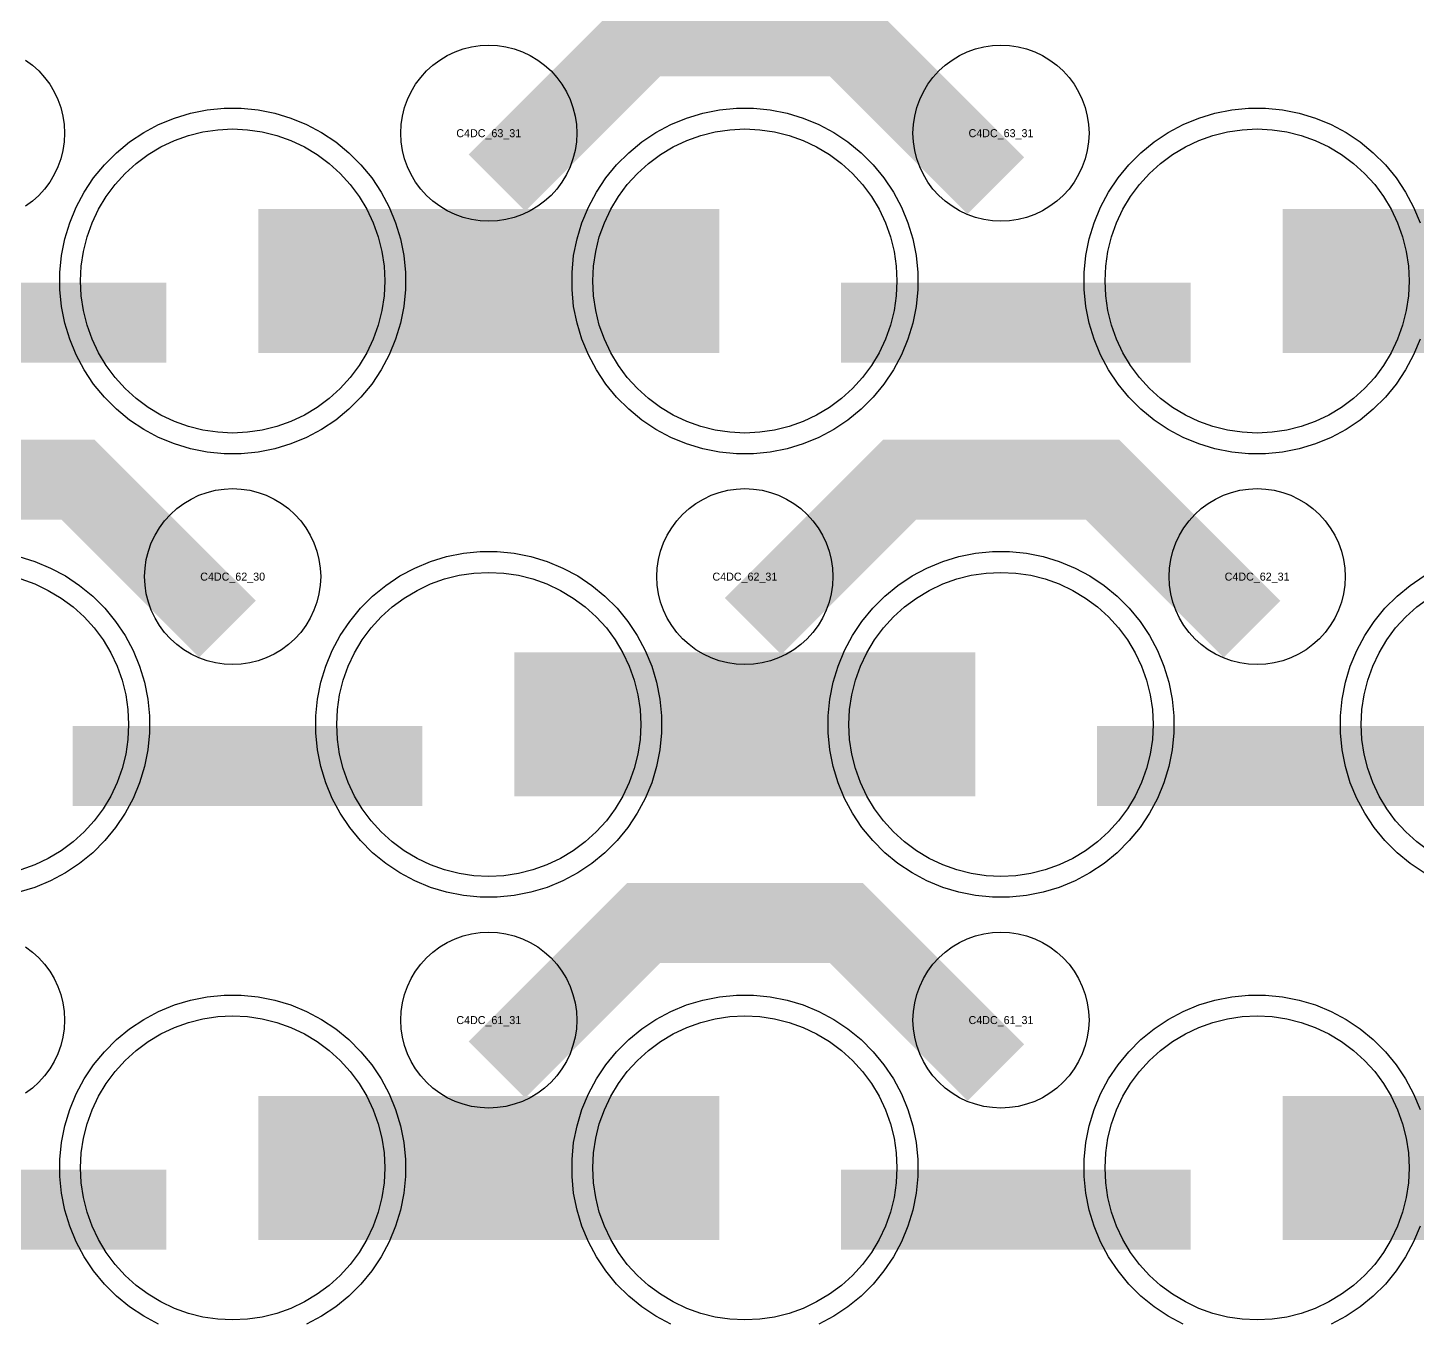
# Model space of a CAD drawing. Extents: x -11880 to 11880, y -14992 to 14992.
# Drawn here: x -2224 to -1790, y -6435.7 to -6030.9 of the extents above; entities that cross this region are included whole.
import ezdxf
from ezdxf.enums import TextEntityAlignment as Align

# ---------------------------------------------------------------- set-up
doc = ezdxf.new("R2010")
doc.units = 0
doc.header["$MEASUREMENT"] = 0
for name, color, linetype in [('GDS_775_DT_237', 138, 'CONTINUOUS'), ('RDL1_FS', 34, 'CONTINUOUS'), ('RDL_BS', 160, 'CONTINUOUS')]:
    doc.layers.add(name, color=color, linetype=linetype)

msp = doc.modelspace()

# ---------------------------------------------------------------- linework, layer by layer
at = {"layer": 'RDL1_FS', "color": 240, "true_color": 0xed1f24}
for points in [[(-2160, -6157.539), (-2164.657, -6157.31), (-2169.268, -6156.626), (-2173.791, -6155.494), (-2178.181, -6153.922), (-2182.395, -6151.93), (-2186.395, -6149.532), (-2190.14, -6146.754), (-2193.594, -6143.624), (-2196.724, -6140.17), (-2199.502, -6136.425), (-2201.9, -6132.425), (-2203.892, -6128.211), (-2205.464, -6123.821), (-2206.596, -6119.298), (-2207.28, -6114.687), (-2207.509, -6110.03), (-2207.28, -6105.373), (-2206.596, -6100.762), (-2205.464, -6096.239), (-2203.892, -6091.849), (-2201.9, -6087.635), (-2199.502, -6083.635), (-2196.724, -6079.89), (-2193.594, -6076.436), (-2190.14, -6073.306), (-2186.395, -6070.528), (-2182.395, -6068.13), (-2178.181, -6066.138), (-2173.791, -6064.566), (-2169.268, -6063.434), (-2164.657, -6062.75), (-2160, -6062.521), (-2155.343, -6062.75), (-2150.732, -6063.434), (-2146.209, -6064.566), (-2141.819, -6066.138), (-2137.605, -6068.13), (-2133.605, -6070.528), (-2129.86, -6073.306), (-2126.406, -6076.436), (-2123.276, -6079.89), (-2120.498, -6083.635), (-2118.1, -6087.635), (-2116.108, -6091.849), (-2114.536, -6096.239), (-2113.404, -6100.762), (-2112.72, -6105.373), (-2112.491, -6110.03), (-2112.72, -6114.687), (-2113.404, -6119.298), (-2114.536, -6123.821), (-2116.108, -6128.211), (-2118.1, -6132.425), (-2120.498, -6136.425), (-2123.276, -6140.17), (-2126.406, -6143.624), (-2129.86, -6146.754), (-2133.605, -6149.532), (-2137.605, -6151.93), (-2141.819, -6153.922), (-2146.209, -6155.494), (-2150.732, -6156.626), (-2155.343, -6157.31)], [(-2000, -6157.539), (-2004.657, -6157.31), (-2009.268, -6156.626), (-2013.791, -6155.494), (-2018.181, -6153.922), (-2022.395, -6151.93), (-2026.395, -6149.532), (-2030.14, -6146.754), (-2033.594, -6143.624), (-2036.724, -6140.17), (-2039.502, -6136.425), (-2041.9, -6132.425), (-2043.892, -6128.211), (-2045.464, -6123.821), (-2046.596, -6119.298), (-2047.28, -6114.687), (-2047.509, -6110.03), (-2047.28, -6105.373), (-2046.596, -6100.762), (-2045.464, -6096.239), (-2043.892, -6091.849), (-2041.9, -6087.635), (-2039.502, -6083.635), (-2036.724, -6079.89), (-2033.594, -6076.436), (-2030.14, -6073.306), (-2026.395, -6070.528), (-2022.395, -6068.13), (-2018.181, -6066.138), (-2013.791, -6064.566), (-2009.268, -6063.434), (-2004.657, -6062.75), (-2000, -6062.521), (-1995.343, -6062.75), (-1990.732, -6063.434), (-1986.209, -6064.566), (-1981.819, -6066.138), (-1977.605, -6068.13), (-1973.605, -6070.528), (-1969.86, -6073.306), (-1966.406, -6076.436), (-1963.276, -6079.89), (-1960.498, -6083.635), (-1958.1, -6087.635), (-1956.108, -6091.849), (-1954.536, -6096.239), (-1953.404, -6100.762), (-1952.72, -6105.373), (-1952.491, -6110.03), (-1952.72, -6114.687), (-1953.404, -6119.298), (-1954.536, -6123.821), (-1956.108, -6128.211), (-1958.1, -6132.425), (-1960.498, -6136.425), (-1963.276, -6140.17), (-1966.406, -6143.624), (-1969.86, -6146.754), (-1973.605, -6149.532), (-1977.605, -6151.93), (-1981.819, -6153.922), (-1986.209, -6155.494), (-1990.732, -6156.626), (-1995.343, -6157.31)], [(-1840, -6157.539), (-1844.657, -6157.31), (-1849.268, -6156.626), (-1853.791, -6155.494), (-1858.181, -6153.922), (-1862.395, -6151.93), (-1866.395, -6149.532), (-1870.14, -6146.754), (-1873.594, -6143.624), (-1876.724, -6140.17), (-1879.502, -6136.425), (-1881.9, -6132.425), (-1883.892, -6128.211), (-1885.464, -6123.821), (-1886.596, -6119.298), (-1887.28, -6114.687), (-1887.509, -6110.03), (-1887.28, -6105.373), (-1886.596, -6100.762), (-1885.464, -6096.239), (-1883.892, -6091.849), (-1881.9, -6087.635), (-1879.502, -6083.635), (-1876.724, -6079.89), (-1873.594, -6076.436), (-1870.14, -6073.306), (-1866.395, -6070.528), (-1862.395, -6068.13), (-1858.181, -6066.138), (-1853.791, -6064.566), (-1849.268, -6063.434), (-1844.657, -6062.75), (-1840, -6062.521), (-1835.343, -6062.75), (-1830.732, -6063.434), (-1826.209, -6064.566), (-1821.819, -6066.138), (-1817.605, -6068.13), (-1813.605, -6070.528), (-1809.86, -6073.306), (-1806.406, -6076.436), (-1803.276, -6079.89), (-1800.498, -6083.635), (-1798.1, -6087.635), (-1796.108, -6091.849), (-1794.536, -6096.239), (-1793.404, -6100.762), (-1792.72, -6105.373), (-1792.491, -6110.03), (-1792.72, -6114.687), (-1793.404, -6119.298), (-1794.536, -6123.821), (-1796.108, -6128.211), (-1798.1, -6132.425), (-1800.498, -6136.425), (-1803.276, -6140.17), (-1806.406, -6143.624), (-1809.86, -6146.754), (-1813.605, -6149.532), (-1817.605, -6151.93), (-1821.819, -6153.922), (-1826.209, -6155.494), (-1830.732, -6156.626), (-1835.343, -6157.31)]]:
    msp.add_lwpolyline(points, close=True, dxfattribs=at)
for points in [[(-2151.998, -6110.03, 45, 45, 0), (-2079.998, -6110.03, 45, 45, 0)], [(-2079.998, -6110.03, 45, 45, 0), (-2007.998, -6110.03, 45, 45, 0)], [(-1831.998, -6110.03, 45, 45, 0), (-1759.998, -6110.03, 45, 45, 0)]]:
    msp.add_lwpolyline(points, format="xyseb", dxfattribs=at)
at = {"layer": 'RDL1_FS'}
for points in [[(-2080, -6296.099), (-2084.657, -6295.87), (-2089.268, -6295.186), (-2093.791, -6294.054), (-2098.181, -6292.482), (-2102.395, -6290.49), (-2106.395, -6288.092), (-2110.14, -6285.314), (-2113.594, -6282.184), (-2116.724, -6278.73), (-2119.502, -6274.985), (-2121.9, -6270.985), (-2123.892, -6266.771), (-2125.464, -6262.381), (-2126.596, -6257.858), (-2127.28, -6253.247), (-2127.509, -6248.59), (-2127.28, -6243.933), (-2126.596, -6239.322), (-2125.464, -6234.799), (-2123.892, -6230.409), (-2121.9, -6226.195), (-2119.502, -6222.195), (-2116.724, -6218.45), (-2113.594, -6214.996), (-2110.14, -6211.866), (-2106.395, -6209.088), (-2102.395, -6206.69), (-2098.181, -6204.698), (-2093.791, -6203.126), (-2089.268, -6201.994), (-2084.657, -6201.31), (-2080, -6201.081), (-2075.343, -6201.31), (-2070.732, -6201.994), (-2066.209, -6203.126), (-2061.819, -6204.698), (-2057.605, -6206.69), (-2053.605, -6209.088), (-2049.86, -6211.866), (-2046.406, -6214.996), (-2043.276, -6218.45), (-2040.498, -6222.195), (-2038.1, -6226.195), (-2036.108, -6230.409), (-2034.536, -6234.799), (-2033.404, -6239.322), (-2032.72, -6243.933), (-2032.491, -6248.59), (-2032.72, -6253.247), (-2033.404, -6257.858), (-2034.536, -6262.381), (-2036.108, -6266.771), (-2038.1, -6270.985), (-2040.498, -6274.985), (-2043.276, -6278.73), (-2046.406, -6282.184), (-2049.86, -6285.314), (-2053.605, -6288.092), (-2057.605, -6290.49), (-2061.819, -6292.482), (-2066.209, -6294.054), (-2070.732, -6295.186), (-2075.343, -6295.87)], [(-1920, -6296.099), (-1924.657, -6295.87), (-1929.268, -6295.186), (-1933.791, -6294.054), (-1938.181, -6292.482), (-1942.395, -6290.49), (-1946.395, -6288.092), (-1950.14, -6285.314), (-1953.594, -6282.184), (-1956.724, -6278.73), (-1959.502, -6274.985), (-1961.9, -6270.985), (-1963.892, -6266.771), (-1965.464, -6262.381), (-1966.596, -6257.858), (-1967.28, -6253.247), (-1967.509, -6248.59), (-1967.28, -6243.933), (-1966.596, -6239.322), (-1965.464, -6234.799), (-1963.892, -6230.409), (-1961.9, -6226.195), (-1959.502, -6222.195), (-1956.724, -6218.45), (-1953.594, -6214.996), (-1950.14, -6211.866), (-1946.395, -6209.088), (-1942.395, -6206.69), (-1938.181, -6204.698), (-1933.791, -6203.126), (-1929.268, -6201.994), (-1924.657, -6201.31), (-1920, -6201.081), (-1915.343, -6201.31), (-1910.732, -6201.994), (-1906.209, -6203.126), (-1901.819, -6204.698), (-1897.605, -6206.69), (-1893.605, -6209.088), (-1889.86, -6211.866), (-1886.406, -6214.996), (-1883.276, -6218.45), (-1880.498, -6222.195), (-1878.1, -6226.195), (-1876.108, -6230.409), (-1874.536, -6234.799), (-1873.404, -6239.322), (-1872.72, -6243.933), (-1872.491, -6248.59), (-1872.72, -6253.247), (-1873.404, -6257.858), (-1874.536, -6262.381), (-1876.108, -6266.771), (-1878.1, -6270.985), (-1880.498, -6274.985), (-1883.276, -6278.73), (-1886.406, -6282.184), (-1889.86, -6285.314), (-1893.605, -6288.092), (-1897.605, -6290.49), (-1901.819, -6292.482), (-1906.209, -6294.054), (-1910.732, -6295.186), (-1915.343, -6295.87)], [(-2160, -6434.664), (-2164.657, -6434.435), (-2169.268, -6433.751), (-2173.791, -6432.619), (-2178.181, -6431.047), (-2182.395, -6429.055), (-2186.395, -6426.657), (-2190.14, -6423.879), (-2193.594, -6420.749), (-2196.724, -6417.295), (-2199.502, -6413.55), (-2201.9, -6409.55), (-2203.892, -6405.336), (-2205.464, -6400.946), (-2206.596, -6396.423), (-2207.28, -6391.812), (-2207.509, -6387.155), (-2207.28, -6382.498), (-2206.596, -6377.887), (-2205.464, -6373.364), (-2203.892, -6368.974), (-2201.9, -6364.76), (-2199.502, -6360.76), (-2196.724, -6357.015), (-2193.594, -6353.561), (-2190.14, -6350.431), (-2186.395, -6347.653), (-2182.395, -6345.255), (-2178.181, -6343.263), (-2173.791, -6341.691), (-2169.268, -6340.559), (-2164.657, -6339.875), (-2160, -6339.646), (-2155.343, -6339.875), (-2150.732, -6340.559), (-2146.209, -6341.691), (-2141.819, -6343.263), (-2137.605, -6345.255), (-2133.605, -6347.653), (-2129.86, -6350.431), (-2126.406, -6353.561), (-2123.276, -6357.015), (-2120.498, -6360.76), (-2118.1, -6364.76), (-2116.108, -6368.974), (-2114.536, -6373.364), (-2113.404, -6377.887), (-2112.72, -6382.498), (-2112.491, -6387.155), (-2112.72, -6391.812), (-2113.404, -6396.423), (-2114.536, -6400.946), (-2116.108, -6405.336), (-2118.1, -6409.55), (-2120.498, -6413.55), (-2123.276, -6417.295), (-2126.406, -6420.749), (-2129.86, -6423.879), (-2133.605, -6426.657), (-2137.605, -6429.055), (-2141.819, -6431.047), (-2146.209, -6432.619), (-2150.732, -6433.751), (-2155.343, -6434.435)], [(-2000, -6434.664), (-2004.657, -6434.435), (-2009.268, -6433.751), (-2013.791, -6432.619), (-2018.181, -6431.047), (-2022.395, -6429.055), (-2026.395, -6426.657), (-2030.14, -6423.879), (-2033.594, -6420.749), (-2036.724, -6417.295), (-2039.502, -6413.55), (-2041.9, -6409.55), (-2043.892, -6405.336), (-2045.464, -6400.946), (-2046.596, -6396.423), (-2047.28, -6391.812), (-2047.509, -6387.155), (-2047.28, -6382.498), (-2046.596, -6377.887), (-2045.464, -6373.364), (-2043.892, -6368.974), (-2041.9, -6364.76), (-2039.502, -6360.76), (-2036.724, -6357.015), (-2033.594, -6353.561), (-2030.14, -6350.431), (-2026.395, -6347.653), (-2022.395, -6345.255), (-2018.181, -6343.263), (-2013.791, -6341.691), (-2009.268, -6340.559), (-2004.657, -6339.875), (-2000, -6339.646), (-1995.343, -6339.875), (-1990.732, -6340.559), (-1986.209, -6341.691), (-1981.819, -6343.263), (-1977.605, -6345.255), (-1973.605, -6347.653), (-1969.86, -6350.431), (-1966.406, -6353.561), (-1963.276, -6357.015), (-1960.498, -6360.76), (-1958.1, -6364.76), (-1956.108, -6368.974), (-1954.536, -6373.364), (-1953.404, -6377.887), (-1952.72, -6382.498), (-1952.491, -6387.155), (-1952.72, -6391.812), (-1953.404, -6396.423), (-1954.536, -6400.946), (-1956.108, -6405.336), (-1958.1, -6409.55), (-1960.498, -6413.55), (-1963.276, -6417.295), (-1966.406, -6420.749), (-1969.86, -6423.879), (-1973.605, -6426.657), (-1977.605, -6429.055), (-1981.819, -6431.047), (-1986.209, -6432.619), (-1990.732, -6433.751), (-1995.343, -6434.435)], [(-1840, -6434.664), (-1844.657, -6434.435), (-1849.268, -6433.751), (-1853.791, -6432.619), (-1858.181, -6431.047), (-1862.395, -6429.055), (-1866.395, -6426.657), (-1870.14, -6423.879), (-1873.594, -6420.749), (-1876.724, -6417.295), (-1879.502, -6413.55), (-1881.9, -6409.55), (-1883.892, -6405.336), (-1885.464, -6400.946), (-1886.596, -6396.423), (-1887.28, -6391.812), (-1887.509, -6387.155), (-1887.28, -6382.498), (-1886.596, -6377.887), (-1885.464, -6373.364), (-1883.892, -6368.974), (-1881.9, -6364.76), (-1879.502, -6360.76), (-1876.724, -6357.015), (-1873.594, -6353.561), (-1870.14, -6350.431), (-1866.395, -6347.653), (-1862.395, -6345.255), (-1858.181, -6343.263), (-1853.791, -6341.691), (-1849.268, -6340.559), (-1844.657, -6339.875), (-1840, -6339.646), (-1835.343, -6339.875), (-1830.732, -6340.559), (-1826.209, -6341.691), (-1821.819, -6343.263), (-1817.605, -6345.255), (-1813.605, -6347.653), (-1809.86, -6350.431), (-1806.406, -6353.561), (-1803.276, -6357.015), (-1800.498, -6360.76), (-1798.1, -6364.76), (-1796.108, -6368.974), (-1794.536, -6373.364), (-1793.404, -6377.887), (-1792.72, -6382.498), (-1792.491, -6387.155), (-1792.72, -6391.812), (-1793.404, -6396.423), (-1794.536, -6400.946), (-1796.108, -6405.336), (-1798.1, -6409.55), (-1800.498, -6413.55), (-1803.276, -6417.295), (-1806.406, -6420.749), (-1809.86, -6423.879), (-1813.605, -6426.657), (-1817.605, -6429.055), (-1821.819, -6431.047), (-1826.209, -6432.619), (-1830.732, -6433.751), (-1835.343, -6434.435)]]:
    msp.add_lwpolyline(points, close=True, dxfattribs=at)
for points in [[(-2226.209, -6203.126), (-2221.819, -6204.698), (-2217.605, -6206.69), (-2213.605, -6209.088), (-2209.86, -6211.866), (-2206.406, -6214.996), (-2203.276, -6218.45), (-2200.498, -6222.195), (-2198.1, -6226.195), (-2196.108, -6230.409), (-2194.536, -6234.799), (-2193.404, -6239.322), (-2192.72, -6243.933), (-2192.491, -6248.59), (-2192.72, -6253.247), (-2193.404, -6257.858), (-2194.536, -6262.381), (-2196.108, -6266.771), (-2198.1, -6270.985), (-2200.498, -6274.985), (-2203.276, -6278.73), (-2206.406, -6282.184), (-2209.86, -6285.314), (-2213.605, -6288.092), (-2217.605, -6290.49), (-2221.819, -6292.482), (-2226.209, -6294.054)], [(-1786.395, -6288.092), (-1790.14, -6285.314), (-1793.594, -6282.184), (-1796.724, -6278.73), (-1799.502, -6274.985), (-1801.9, -6270.985), (-1803.892, -6266.771), (-1805.464, -6262.381), (-1806.596, -6257.858), (-1807.28, -6253.247), (-1807.509, -6248.59), (-1807.28, -6243.933), (-1806.596, -6239.322), (-1805.464, -6234.799), (-1803.892, -6230.409), (-1801.9, -6226.195), (-1799.502, -6222.195), (-1796.724, -6218.45), (-1793.594, -6214.996), (-1790.14, -6211.866), (-1786.395, -6209.088)]]:
    msp.add_lwpolyline(points, dxfattribs=at)
for points in [[(-2071.998, -6248.59, 45, 45, 0), (-1999.998, -6248.59, 45, 45, 0)], [(-1999.998, -6248.59, 45, 45, 0), (-1927.998, -6248.59, 45, 45, 0)], [(-2151.998, -6387.155, 45, 45, 0), (-2079.998, -6387.155, 45, 45, 0)], [(-2079.998, -6387.155, 45, 45, 0), (-2007.998, -6387.155, 45, 45, 0)], [(-1831.998, -6387.155, 45, 45, 0), (-1759.998, -6387.155, 45, 45, 0)]]:
    msp.add_lwpolyline(points, format="xyseb", dxfattribs=at)
at = {"layer": 'RDL_BS'}
for points in [[(-2077.438, -6079.344, 25, 25, 0), (-2031.623, -6033.529, 25, 25, 0), (-1998.07, -6033.529, 25, 25, 0)], [(-1921.599, -6080.243, 25, 25, 0), (-1968.313, -6033.529, 25, 25, 0), (-1998.071, -6033.529, 25, 25, 0)], [(-2161.599, -6218.803, 25, 25, 0), (-2208.313, -6172.089, 25, 25, 0), (-2238.071, -6172.089, 25, 25, 0)], [(-1997.438, -6217.904, 25, 25, 0), (-1951.623, -6172.089, 25, 25, 0), (-1918.07, -6172.089, 25, 25, 0)], [(-1841.599, -6218.803, 25, 25, 0), (-1888.313, -6172.089, 25, 25, 0), (-1918.071, -6172.089, 25, 25, 0)], [(-2209.984, -6261.603, 25, 25, 0), (-2100.719, -6261.603, 25, 25, 0)], [(-1889.984, -6261.603, 25, 25, 0), (-1780.719, -6261.603, 25, 25, 0)], [(-2077.438, -6356.469, 25, 25, 0), (-2031.623, -6310.654, 25, 25, 0), (-1998.07, -6310.654, 25, 25, 0)], [(-1921.599, -6357.368, 25, 25, 0), (-1968.313, -6310.654, 25, 25, 0), (-1998.071, -6310.654, 25, 25, 0)], [(-2289.984, -6400.168, 25, 25, 0), (-2180.719, -6400.168, 25, 25, 0)], [(-1969.984, -6400.168, 25, 25, 0), (-1860.719, -6400.168, 25, 25, 0)]]:
    msp.add_lwpolyline(points, format="xyseb", dxfattribs=at)
for points in [[(-2080, -6091.336), (-2082.693, -6091.204), (-2085.365, -6090.808), (-2087.984, -6090.151), (-2090.519, -6089.244), (-2092.956, -6088.092), (-2095.28, -6086.699), (-2097.443, -6085.096), (-2099.442, -6083.284), (-2101.254, -6081.285), (-2102.857, -6079.122), (-2104.25, -6076.798), (-2105.402, -6074.361), (-2106.309, -6071.826), (-2106.966, -6069.207), (-2107.362, -6066.535), (-2107.494, -6063.842), (-2107.362, -6061.149), (-2106.966, -6058.477), (-2106.309, -6055.858), (-2105.402, -6053.323), (-2104.25, -6050.886), (-2102.857, -6048.562), (-2101.254, -6046.399), (-2099.442, -6044.4), (-2097.443, -6042.588), (-2095.28, -6040.985), (-2092.956, -6039.592), (-2090.519, -6038.44), (-2087.984, -6037.533), (-2085.365, -6036.876), (-2082.693, -6036.48), (-2080, -6036.348), (-2077.307, -6036.48), (-2074.635, -6036.876), (-2072.016, -6037.533), (-2069.481, -6038.44), (-2067.044, -6039.592), (-2064.72, -6040.985), (-2062.557, -6042.588), (-2060.558, -6044.4), (-2058.746, -6046.399), (-2057.143, -6048.562), (-2055.75, -6050.886), (-2054.598, -6053.323), (-2053.691, -6055.858), (-2053.034, -6058.477), (-2052.638, -6061.149), (-2052.506, -6063.842), (-2052.638, -6066.535), (-2053.034, -6069.207), (-2053.691, -6071.826), (-2054.598, -6074.361), (-2055.75, -6076.798), (-2057.143, -6079.122), (-2058.746, -6081.285), (-2060.558, -6083.284), (-2062.557, -6085.096), (-2064.72, -6086.699), (-2067.044, -6088.092), (-2069.481, -6089.244), (-2072.016, -6090.151), (-2074.635, -6090.808), (-2077.307, -6091.204)], [(-1920, -6091.336), (-1922.693, -6091.204), (-1925.365, -6090.808), (-1927.984, -6090.151), (-1930.519, -6089.244), (-1932.956, -6088.092), (-1935.28, -6086.699), (-1937.443, -6085.096), (-1939.442, -6083.284), (-1941.254, -6081.285), (-1942.857, -6079.122), (-1944.25, -6076.798), (-1945.402, -6074.361), (-1946.309, -6071.826), (-1946.966, -6069.207), (-1947.362, -6066.535), (-1947.494, -6063.842), (-1947.362, -6061.149), (-1946.966, -6058.477), (-1946.309, -6055.858), (-1945.402, -6053.323), (-1944.25, -6050.886), (-1942.857, -6048.562), (-1941.254, -6046.399), (-1939.442, -6044.4), (-1937.443, -6042.588), (-1935.28, -6040.985), (-1932.956, -6039.592), (-1930.519, -6038.44), (-1927.984, -6037.533), (-1925.365, -6036.876), (-1922.693, -6036.48), (-1920, -6036.348), (-1917.307, -6036.48), (-1914.635, -6036.876), (-1912.016, -6037.533), (-1909.481, -6038.44), (-1907.044, -6039.592), (-1904.72, -6040.985), (-1902.557, -6042.588), (-1900.558, -6044.4), (-1898.746, -6046.399), (-1897.143, -6048.562), (-1895.75, -6050.886), (-1894.598, -6053.323), (-1893.691, -6055.858), (-1893.034, -6058.477), (-1892.638, -6061.149), (-1892.506, -6063.842), (-1892.638, -6066.535), (-1893.034, -6069.207), (-1893.691, -6071.826), (-1894.598, -6074.361), (-1895.75, -6076.798), (-1897.143, -6079.122), (-1898.746, -6081.285), (-1900.558, -6083.284), (-1902.557, -6085.096), (-1904.72, -6086.699), (-1907.044, -6088.092), (-1909.481, -6089.244), (-1912.016, -6090.151), (-1914.635, -6090.808), (-1917.307, -6091.204)], [(-2160, -6229.896), (-2162.693, -6229.764), (-2165.365, -6229.368), (-2167.984, -6228.711), (-2170.519, -6227.804), (-2172.956, -6226.652), (-2175.28, -6225.259), (-2177.443, -6223.656), (-2179.442, -6221.844), (-2181.254, -6219.845), (-2182.857, -6217.682), (-2184.25, -6215.358), (-2185.402, -6212.921), (-2186.309, -6210.386), (-2186.966, -6207.767), (-2187.362, -6205.095), (-2187.494, -6202.402), (-2187.362, -6199.709), (-2186.966, -6197.037), (-2186.309, -6194.418), (-2185.402, -6191.883), (-2184.25, -6189.446), (-2182.857, -6187.122), (-2181.254, -6184.959), (-2179.442, -6182.96), (-2177.443, -6181.148), (-2175.28, -6179.545), (-2172.956, -6178.152), (-2170.519, -6177), (-2167.984, -6176.093), (-2165.365, -6175.436), (-2162.693, -6175.04), (-2160, -6174.908), (-2157.307, -6175.04), (-2154.635, -6175.436), (-2152.016, -6176.093), (-2149.481, -6177), (-2147.044, -6178.152), (-2144.72, -6179.545), (-2142.557, -6181.148), (-2140.558, -6182.96), (-2138.746, -6184.959), (-2137.143, -6187.122), (-2135.75, -6189.446), (-2134.598, -6191.883), (-2133.691, -6194.418), (-2133.034, -6197.037), (-2132.638, -6199.709), (-2132.506, -6202.402), (-2132.638, -6205.095), (-2133.034, -6207.767), (-2133.691, -6210.386), (-2134.598, -6212.921), (-2135.75, -6215.358), (-2137.143, -6217.682), (-2138.746, -6219.845), (-2140.558, -6221.844), (-2142.557, -6223.656), (-2144.72, -6225.259), (-2147.044, -6226.652), (-2149.481, -6227.804), (-2152.016, -6228.711), (-2154.635, -6229.368), (-2157.307, -6229.764)], [(-2000, -6229.896), (-2002.693, -6229.764), (-2005.365, -6229.368), (-2007.984, -6228.711), (-2010.519, -6227.804), (-2012.956, -6226.652), (-2015.28, -6225.259), (-2017.443, -6223.656), (-2019.442, -6221.844), (-2021.254, -6219.845), (-2022.857, -6217.682), (-2024.25, -6215.358), (-2025.402, -6212.921), (-2026.309, -6210.386), (-2026.966, -6207.767), (-2027.362, -6205.095), (-2027.494, -6202.402), (-2027.362, -6199.709), (-2026.966, -6197.037), (-2026.309, -6194.418), (-2025.402, -6191.883), (-2024.25, -6189.446), (-2022.857, -6187.122), (-2021.254, -6184.959), (-2019.442, -6182.96), (-2017.443, -6181.148), (-2015.28, -6179.545), (-2012.956, -6178.152), (-2010.519, -6177), (-2007.984, -6176.093), (-2005.365, -6175.436), (-2002.693, -6175.04), (-2000, -6174.908), (-1997.307, -6175.04), (-1994.635, -6175.436), (-1992.016, -6176.093), (-1989.481, -6177), (-1987.044, -6178.152), (-1984.72, -6179.545), (-1982.557, -6181.148), (-1980.558, -6182.96), (-1978.746, -6184.959), (-1977.143, -6187.122), (-1975.75, -6189.446), (-1974.598, -6191.883), (-1973.691, -6194.418), (-1973.034, -6197.037), (-1972.638, -6199.709), (-1972.506, -6202.402), (-1972.638, -6205.095), (-1973.034, -6207.767), (-1973.691, -6210.386), (-1974.598, -6212.921), (-1975.75, -6215.358), (-1977.143, -6217.682), (-1978.746, -6219.845), (-1980.558, -6221.844), (-1982.557, -6223.656), (-1984.72, -6225.259), (-1987.044, -6226.652), (-1989.481, -6227.804), (-1992.016, -6228.711), (-1994.635, -6229.368), (-1997.307, -6229.764)], [(-1840, -6229.896), (-1842.693, -6229.764), (-1845.365, -6229.368), (-1847.984, -6228.711), (-1850.519, -6227.804), (-1852.956, -6226.652), (-1855.28, -6225.259), (-1857.443, -6223.656), (-1859.442, -6221.844), (-1861.254, -6219.845), (-1862.857, -6217.682), (-1864.25, -6215.358), (-1865.402, -6212.921), (-1866.309, -6210.386), (-1866.966, -6207.767), (-1867.362, -6205.095), (-1867.494, -6202.402), (-1867.362, -6199.709), (-1866.966, -6197.037), (-1866.309, -6194.418), (-1865.402, -6191.883), (-1864.25, -6189.446), (-1862.857, -6187.122), (-1861.254, -6184.959), (-1859.442, -6182.96), (-1857.443, -6181.148), (-1855.28, -6179.545), (-1852.956, -6178.152), (-1850.519, -6177), (-1847.984, -6176.093), (-1845.365, -6175.436), (-1842.693, -6175.04), (-1840, -6174.908), (-1837.307, -6175.04), (-1834.635, -6175.436), (-1832.016, -6176.093), (-1829.481, -6177), (-1827.044, -6178.152), (-1824.72, -6179.545), (-1822.557, -6181.148), (-1820.558, -6182.96), (-1818.746, -6184.959), (-1817.143, -6187.122), (-1815.75, -6189.446), (-1814.598, -6191.883), (-1813.691, -6194.418), (-1813.034, -6197.037), (-1812.638, -6199.709), (-1812.506, -6202.402), (-1812.638, -6205.095), (-1813.034, -6207.767), (-1813.691, -6210.386), (-1814.598, -6212.921), (-1815.75, -6215.358), (-1817.143, -6217.682), (-1818.746, -6219.845), (-1820.558, -6221.844), (-1822.557, -6223.656), (-1824.72, -6225.259), (-1827.044, -6226.652), (-1829.481, -6227.804), (-1832.016, -6228.711), (-1834.635, -6229.368), (-1837.307, -6229.764)], [(-2082.644, -6302.59), (-2087.938, -6302.073), (-2093.165, -6301.027), (-2098.205, -6299.496), (-2103.115, -6297.465), (-2107.777, -6294.973), (-2112.191, -6292.026), (-2116.292, -6288.664), (-2120.074, -6284.882), (-2123.436, -6280.781), (-2126.383, -6276.367), (-2128.875, -6271.705), (-2130.906, -6266.795), (-2132.437, -6261.755), (-2133.483, -6256.528), (-2134, -6251.234), (-2134, -6245.946), (-2133.483, -6240.652), (-2132.437, -6235.425), (-2130.906, -6230.385), (-2128.875, -6225.475), (-2126.383, -6220.813), (-2123.436, -6216.399), (-2120.074, -6212.298), (-2116.292, -6208.516), (-2112.191, -6205.154), (-2107.777, -6202.207), (-2103.115, -6199.715), (-2098.205, -6197.684), (-2093.165, -6196.153), (-2087.938, -6195.107), (-2082.644, -6194.59), (-2077.356, -6194.59), (-2072.062, -6195.107), (-2066.835, -6196.153), (-2061.795, -6197.684), (-2056.885, -6199.715), (-2052.223, -6202.207), (-2047.809, -6205.154), (-2043.708, -6208.516), (-2039.926, -6212.298), (-2036.564, -6216.399), (-2033.617, -6220.813), (-2031.125, -6225.475), (-2029.094, -6230.385), (-2027.563, -6235.425), (-2026.517, -6240.652), (-2026, -6245.946), (-2026, -6251.234), (-2026.517, -6256.528), (-2027.563, -6261.755), (-2029.094, -6266.795), (-2031.125, -6271.705), (-2033.617, -6276.367), (-2036.564, -6280.781), (-2039.926, -6284.882), (-2043.708, -6288.664), (-2047.809, -6292.026), (-2052.223, -6294.973), (-2056.885, -6297.465), (-2061.795, -6299.496), (-2066.835, -6301.027), (-2072.062, -6302.073), (-2077.356, -6302.59)], [(-1922.644, -6302.59), (-1927.938, -6302.073), (-1933.165, -6301.027), (-1938.205, -6299.496), (-1943.115, -6297.465), (-1947.777, -6294.973), (-1952.191, -6292.026), (-1956.292, -6288.664), (-1960.074, -6284.882), (-1963.436, -6280.781), (-1966.383, -6276.367), (-1968.875, -6271.705), (-1970.906, -6266.795), (-1972.437, -6261.755), (-1973.483, -6256.528), (-1974, -6251.234), (-1974, -6245.946), (-1973.483, -6240.652), (-1972.437, -6235.425), (-1970.906, -6230.385), (-1968.875, -6225.475), (-1966.383, -6220.813), (-1963.436, -6216.399), (-1960.074, -6212.298), (-1956.292, -6208.516), (-1952.191, -6205.154), (-1947.777, -6202.207), (-1943.115, -6199.715), (-1938.205, -6197.684), (-1933.165, -6196.153), (-1927.938, -6195.107), (-1922.644, -6194.59), (-1917.356, -6194.59), (-1912.062, -6195.107), (-1906.835, -6196.153), (-1901.795, -6197.684), (-1896.885, -6199.715), (-1892.223, -6202.207), (-1887.809, -6205.154), (-1883.708, -6208.516), (-1879.926, -6212.298), (-1876.564, -6216.399), (-1873.617, -6220.813), (-1871.125, -6225.475), (-1869.094, -6230.385), (-1867.563, -6235.425), (-1866.517, -6240.652), (-1866, -6245.946), (-1866, -6251.234), (-1866.517, -6256.528), (-1867.563, -6261.755), (-1869.094, -6266.795), (-1871.125, -6271.705), (-1873.617, -6276.367), (-1876.564, -6280.781), (-1879.926, -6284.882), (-1883.708, -6288.664), (-1887.809, -6292.026), (-1892.223, -6294.973), (-1896.885, -6297.465), (-1901.795, -6299.496), (-1906.835, -6301.027), (-1912.062, -6302.073), (-1917.356, -6302.59)], [(-2080, -6368.461), (-2082.693, -6368.329), (-2085.365, -6367.933), (-2087.984, -6367.276), (-2090.519, -6366.369), (-2092.956, -6365.217), (-2095.28, -6363.824), (-2097.443, -6362.221), (-2099.442, -6360.409), (-2101.254, -6358.41), (-2102.857, -6356.247), (-2104.25, -6353.923), (-2105.402, -6351.486), (-2106.309, -6348.951), (-2106.966, -6346.332), (-2107.362, -6343.66), (-2107.494, -6340.967), (-2107.362, -6338.274), (-2106.966, -6335.602), (-2106.309, -6332.983), (-2105.402, -6330.448), (-2104.25, -6328.011), (-2102.857, -6325.687), (-2101.254, -6323.524), (-2099.442, -6321.525), (-2097.443, -6319.713), (-2095.28, -6318.11), (-2092.956, -6316.717), (-2090.519, -6315.565), (-2087.984, -6314.658), (-2085.365, -6314.001), (-2082.693, -6313.605), (-2080, -6313.473), (-2077.307, -6313.605), (-2074.635, -6314.001), (-2072.016, -6314.658), (-2069.481, -6315.565), (-2067.044, -6316.717), (-2064.72, -6318.11), (-2062.557, -6319.713), (-2060.558, -6321.525), (-2058.746, -6323.524), (-2057.143, -6325.687), (-2055.75, -6328.011), (-2054.598, -6330.448), (-2053.691, -6332.983), (-2053.034, -6335.602), (-2052.638, -6338.274), (-2052.506, -6340.967), (-2052.638, -6343.66), (-2053.034, -6346.332), (-2053.691, -6348.951), (-2054.598, -6351.486), (-2055.75, -6353.923), (-2057.143, -6356.247), (-2058.746, -6358.41), (-2060.558, -6360.409), (-2062.557, -6362.221), (-2064.72, -6363.824), (-2067.044, -6365.217), (-2069.481, -6366.369), (-2072.016, -6367.276), (-2074.635, -6367.933), (-2077.307, -6368.329)], [(-1920, -6368.461), (-1922.693, -6368.329), (-1925.365, -6367.933), (-1927.984, -6367.276), (-1930.519, -6366.369), (-1932.956, -6365.217), (-1935.28, -6363.824), (-1937.443, -6362.221), (-1939.442, -6360.409), (-1941.254, -6358.41), (-1942.857, -6356.247), (-1944.25, -6353.923), (-1945.402, -6351.486), (-1946.309, -6348.951), (-1946.966, -6346.332), (-1947.362, -6343.66), (-1947.494, -6340.967), (-1947.362, -6338.274), (-1946.966, -6335.602), (-1946.309, -6332.983), (-1945.402, -6330.448), (-1944.25, -6328.011), (-1942.857, -6325.687), (-1941.254, -6323.524), (-1939.442, -6321.525), (-1937.443, -6319.713), (-1935.28, -6318.11), (-1932.956, -6316.717), (-1930.519, -6315.565), (-1927.984, -6314.658), (-1925.365, -6314.001), (-1922.693, -6313.605), (-1920, -6313.473), (-1917.307, -6313.605), (-1914.635, -6314.001), (-1912.016, -6314.658), (-1909.481, -6315.565), (-1907.044, -6316.717), (-1904.72, -6318.11), (-1902.557, -6319.713), (-1900.558, -6321.525), (-1898.746, -6323.524), (-1897.143, -6325.687), (-1895.75, -6328.011), (-1894.598, -6330.448), (-1893.691, -6332.983), (-1893.034, -6335.602), (-1892.638, -6338.274), (-1892.506, -6340.967), (-1892.638, -6343.66), (-1893.034, -6346.332), (-1893.691, -6348.951), (-1894.598, -6351.486), (-1895.75, -6353.923), (-1897.143, -6356.247), (-1898.746, -6358.41), (-1900.558, -6360.409), (-1902.557, -6362.221), (-1904.72, -6363.824), (-1907.044, -6365.217), (-1909.481, -6366.369), (-1912.016, -6367.276), (-1914.635, -6367.933), (-1917.307, -6368.329)]]:
    msp.add_lwpolyline(points, close=True, dxfattribs=at)
for points in [[(-2224.72, -6040.985), (-2222.557, -6042.588), (-2220.558, -6044.4), (-2218.746, -6046.399), (-2217.143, -6048.562), (-2215.75, -6050.886), (-2214.598, -6053.323), (-2213.691, -6055.858), (-2213.034, -6058.477), (-2212.638, -6061.149), (-2212.506, -6063.842), (-2212.638, -6066.535), (-2213.034, -6069.207), (-2213.691, -6071.826), (-2214.598, -6074.361), (-2215.75, -6076.798), (-2217.143, -6079.122), (-2218.746, -6081.285), (-2220.558, -6083.284), (-2222.557, -6085.096), (-2224.72, -6086.699)], [(-2226.835, -6196.153), (-2221.795, -6197.684), (-2216.885, -6199.715), (-2212.223, -6202.207), (-2207.809, -6205.154), (-2203.708, -6208.516), (-2199.926, -6212.298), (-2196.564, -6216.399), (-2193.617, -6220.813), (-2191.125, -6225.475), (-2189.094, -6230.385), (-2187.563, -6235.425), (-2186.517, -6240.652), (-2186, -6245.946), (-2186, -6251.234), (-2186.517, -6256.528), (-2187.563, -6261.755), (-2189.094, -6266.795), (-2191.125, -6271.705), (-2193.617, -6276.367), (-2196.564, -6280.781), (-2199.926, -6284.882), (-2203.708, -6288.664), (-2207.809, -6292.026), (-2212.223, -6294.973), (-2216.885, -6297.465), (-2221.795, -6299.496), (-2226.835, -6301.027)], [(-1787.777, -6294.973), (-1792.191, -6292.026), (-1796.292, -6288.664), (-1800.074, -6284.882), (-1803.436, -6280.781), (-1806.383, -6276.367), (-1808.875, -6271.705), (-1810.906, -6266.795), (-1812.437, -6261.755), (-1813.483, -6256.528), (-1814, -6251.234), (-1814, -6245.946), (-1813.483, -6240.652), (-1812.437, -6235.425), (-1810.906, -6230.385), (-1808.875, -6225.475), (-1806.383, -6220.813), (-1803.436, -6216.399), (-1800.074, -6212.298), (-1796.292, -6208.516), (-1792.191, -6205.154), (-1787.777, -6202.207)], [(-2224.72, -6318.11), (-2222.557, -6319.713), (-2220.558, -6321.525), (-2218.746, -6323.524), (-2217.143, -6325.687), (-2215.75, -6328.011), (-2214.598, -6330.448), (-2213.691, -6332.983), (-2213.034, -6335.602), (-2212.638, -6338.274), (-2212.506, -6340.967), (-2212.638, -6343.66), (-2213.034, -6346.332), (-2213.691, -6348.951), (-2214.598, -6351.486), (-2215.75, -6353.923), (-2217.143, -6356.247), (-2218.746, -6358.41), (-2220.558, -6360.409), (-2222.557, -6362.221), (-2224.72, -6363.824)], [(-2183.115, -6436.03), (-2187.777, -6433.538), (-2192.191, -6430.591), (-2196.292, -6427.229), (-2200.074, -6423.447), (-2203.436, -6419.346), (-2206.383, -6414.932), (-2208.875, -6410.27), (-2210.906, -6405.36), (-2212.437, -6400.32), (-2213.483, -6395.093), (-2214, -6389.799), (-2214, -6384.511), (-2213.483, -6379.217), (-2212.437, -6373.99), (-2210.906, -6368.95), (-2208.875, -6364.04), (-2206.383, -6359.378), (-2203.436, -6354.964), (-2200.074, -6350.863), (-2196.292, -6347.081), (-2192.191, -6343.719), (-2187.777, -6340.772), (-2183.115, -6338.28), (-2178.205, -6336.249), (-2173.165, -6334.718), (-2167.938, -6333.672), (-2162.644, -6333.155), (-2157.356, -6333.155), (-2152.062, -6333.672), (-2146.835, -6334.718), (-2141.795, -6336.249), (-2136.885, -6338.28), (-2132.223, -6340.772), (-2127.809, -6343.719), (-2123.708, -6347.081), (-2119.926, -6350.863), (-2116.564, -6354.964), (-2113.617, -6359.378), (-2111.125, -6364.04), (-2109.094, -6368.95), (-2107.563, -6373.99), (-2106.517, -6379.217), (-2106, -6384.511), (-2106, -6389.799), (-2106.517, -6395.093), (-2107.563, -6400.32), (-2109.094, -6405.36), (-2111.125, -6410.27), (-2113.617, -6414.932), (-2116.564, -6419.346), (-2119.926, -6423.447), (-2123.708, -6427.229), (-2127.809, -6430.591), (-2132.223, -6433.538), (-2136.885, -6436.03)], [(-2023.115, -6436.03), (-2027.777, -6433.538), (-2032.191, -6430.591), (-2036.292, -6427.229), (-2040.074, -6423.447), (-2043.436, -6419.346), (-2046.383, -6414.932), (-2048.875, -6410.27), (-2050.906, -6405.36), (-2052.437, -6400.32), (-2053.483, -6395.093), (-2054, -6389.799), (-2054, -6384.511), (-2053.483, -6379.217), (-2052.437, -6373.99), (-2050.906, -6368.95), (-2048.875, -6364.04), (-2046.383, -6359.378), (-2043.436, -6354.964), (-2040.074, -6350.863), (-2036.292, -6347.081), (-2032.191, -6343.719), (-2027.777, -6340.772), (-2023.115, -6338.28), (-2018.205, -6336.249), (-2013.165, -6334.718), (-2007.938, -6333.672), (-2002.644, -6333.155), (-1997.356, -6333.155), (-1992.062, -6333.672), (-1986.835, -6334.718), (-1981.795, -6336.249), (-1976.885, -6338.28), (-1972.223, -6340.772), (-1967.809, -6343.719), (-1963.708, -6347.081), (-1959.926, -6350.863), (-1956.564, -6354.964), (-1953.617, -6359.378), (-1951.125, -6364.04), (-1949.094, -6368.95), (-1947.563, -6373.99), (-1946.517, -6379.217), (-1946, -6384.511), (-1946, -6389.799), (-1946.517, -6395.093), (-1947.563, -6400.32), (-1949.094, -6405.36), (-1951.125, -6410.27), (-1953.617, -6414.932), (-1956.564, -6419.346), (-1959.926, -6423.447), (-1963.708, -6427.229), (-1967.809, -6430.591), (-1972.223, -6433.538), (-1976.885, -6436.03)], [(-1863.115, -6436.03), (-1867.777, -6433.538), (-1872.191, -6430.591), (-1876.292, -6427.229), (-1880.074, -6423.447), (-1883.436, -6419.346), (-1886.383, -6414.932), (-1888.875, -6410.27), (-1890.906, -6405.36), (-1892.437, -6400.32), (-1893.483, -6395.093), (-1894, -6389.799), (-1894, -6384.511), (-1893.483, -6379.217), (-1892.437, -6373.99), (-1890.906, -6368.95), (-1888.875, -6364.04), (-1886.383, -6359.378), (-1883.436, -6354.964), (-1880.074, -6350.863), (-1876.292, -6347.081), (-1872.191, -6343.719), (-1867.777, -6340.772), (-1863.115, -6338.28), (-1858.205, -6336.249), (-1853.165, -6334.718), (-1847.938, -6333.672), (-1842.644, -6333.155), (-1837.356, -6333.155), (-1832.062, -6333.672), (-1826.835, -6334.718), (-1821.795, -6336.249), (-1816.885, -6338.28), (-1812.223, -6340.772), (-1807.809, -6343.719), (-1803.708, -6347.081), (-1799.926, -6350.863), (-1796.564, -6354.964), (-1793.617, -6359.378), (-1791.125, -6364.04), (-1789.094, -6368.95)], [(-1789.094, -6405.36), (-1791.125, -6410.27), (-1793.617, -6414.932), (-1796.564, -6419.346), (-1799.926, -6423.447), (-1803.708, -6427.229), (-1807.809, -6430.591), (-1812.223, -6433.538), (-1816.885, -6436.03)]]:
    msp.add_lwpolyline(points, dxfattribs=at)
at = {"layer": 'RDL_BS', "color": 240, "true_color": 0xed1f24}
for points in [[(-2162.644, -6164.03), (-2167.938, -6163.513), (-2173.165, -6162.467), (-2178.205, -6160.936), (-2183.115, -6158.905), (-2187.777, -6156.413), (-2192.191, -6153.466), (-2196.292, -6150.104), (-2200.074, -6146.322), (-2203.436, -6142.221), (-2206.383, -6137.807), (-2208.875, -6133.145), (-2210.906, -6128.235), (-2212.437, -6123.195), (-2213.483, -6117.968), (-2214, -6112.674), (-2214, -6107.386), (-2213.483, -6102.092), (-2212.437, -6096.865), (-2210.906, -6091.825), (-2208.875, -6086.915), (-2206.383, -6082.253), (-2203.436, -6077.839), (-2200.074, -6073.738), (-2196.292, -6069.956), (-2192.191, -6066.594), (-2187.777, -6063.647), (-2183.115, -6061.155), (-2178.205, -6059.124), (-2173.165, -6057.593), (-2167.938, -6056.547), (-2162.644, -6056.03), (-2157.356, -6056.03), (-2152.062, -6056.547), (-2146.835, -6057.593), (-2141.795, -6059.124), (-2136.885, -6061.155), (-2132.223, -6063.647), (-2127.809, -6066.594), (-2123.708, -6069.956), (-2119.926, -6073.738), (-2116.564, -6077.839), (-2113.617, -6082.253), (-2111.125, -6086.915), (-2109.094, -6091.825), (-2107.563, -6096.865), (-2106.517, -6102.092), (-2106, -6107.386), (-2106, -6112.674), (-2106.517, -6117.968), (-2107.563, -6123.195), (-2109.094, -6128.235), (-2111.125, -6133.145), (-2113.617, -6137.807), (-2116.564, -6142.221), (-2119.926, -6146.322), (-2123.708, -6150.104), (-2127.809, -6153.466), (-2132.223, -6156.413), (-2136.885, -6158.905), (-2141.795, -6160.936), (-2146.835, -6162.467), (-2152.062, -6163.513), (-2157.356, -6164.03)], [(-2002.644, -6164.03), (-2007.938, -6163.513), (-2013.165, -6162.467), (-2018.205, -6160.936), (-2023.115, -6158.905), (-2027.777, -6156.413), (-2032.191, -6153.466), (-2036.292, -6150.104), (-2040.074, -6146.322), (-2043.436, -6142.221), (-2046.383, -6137.807), (-2048.875, -6133.145), (-2050.906, -6128.235), (-2052.437, -6123.195), (-2053.483, -6117.968), (-2054, -6112.674), (-2054, -6107.386), (-2053.483, -6102.092), (-2052.437, -6096.865), (-2050.906, -6091.825), (-2048.875, -6086.915), (-2046.383, -6082.253), (-2043.436, -6077.839), (-2040.074, -6073.738), (-2036.292, -6069.956), (-2032.191, -6066.594), (-2027.777, -6063.647), (-2023.115, -6061.155), (-2018.205, -6059.124), (-2013.165, -6057.593), (-2007.938, -6056.547), (-2002.644, -6056.03), (-1997.356, -6056.03), (-1992.062, -6056.547), (-1986.835, -6057.593), (-1981.795, -6059.124), (-1976.885, -6061.155), (-1972.223, -6063.647), (-1967.809, -6066.594), (-1963.708, -6069.956), (-1959.926, -6073.738), (-1956.564, -6077.839), (-1953.617, -6082.253), (-1951.125, -6086.915), (-1949.094, -6091.825), (-1947.563, -6096.865), (-1946.517, -6102.092), (-1946, -6107.386), (-1946, -6112.674), (-1946.517, -6117.968), (-1947.563, -6123.195), (-1949.094, -6128.235), (-1951.125, -6133.145), (-1953.617, -6137.807), (-1956.564, -6142.221), (-1959.926, -6146.322), (-1963.708, -6150.104), (-1967.809, -6153.466), (-1972.223, -6156.413), (-1976.885, -6158.905), (-1981.795, -6160.936), (-1986.835, -6162.467), (-1992.062, -6163.513), (-1997.356, -6164.03)]]:
    msp.add_lwpolyline(points, close=True, dxfattribs=at)
msp.add_lwpolyline([(-1789.094, -6128.235), (-1791.125, -6133.145), (-1793.617, -6137.807), (-1796.564, -6142.221), (-1799.926, -6146.322), (-1803.708, -6150.104), (-1807.809, -6153.466), (-1812.223, -6156.413), (-1816.885, -6158.905), (-1821.795, -6160.936), (-1826.835, -6162.467), (-1832.062, -6163.513), (-1837.356, -6164.03), (-1842.644, -6164.03), (-1847.938, -6163.513), (-1853.165, -6162.467), (-1858.205, -6160.936), (-1863.115, -6158.905), (-1867.777, -6156.413), (-1872.191, -6153.466), (-1876.292, -6150.104), (-1880.074, -6146.322), (-1883.436, -6142.221), (-1886.383, -6137.807), (-1888.875, -6133.145), (-1890.906, -6128.235), (-1892.437, -6123.195), (-1893.483, -6117.968), (-1894, -6112.674), (-1894, -6107.386), (-1893.483, -6102.092), (-1892.437, -6096.865), (-1890.906, -6091.825), (-1888.875, -6086.915), (-1886.383, -6082.253), (-1883.436, -6077.839), (-1880.074, -6073.738), (-1876.292, -6069.956), (-1872.191, -6066.594), (-1867.777, -6063.647), (-1863.115, -6061.155), (-1858.205, -6059.124), (-1853.165, -6057.593), (-1847.938, -6056.547), (-1842.644, -6056.03), (-1837.356, -6056.03), (-1832.062, -6056.547), (-1826.835, -6057.593), (-1821.795, -6059.124), (-1816.885, -6061.155), (-1812.223, -6063.647), (-1807.809, -6066.594), (-1803.708, -6069.956), (-1799.926, -6073.738), (-1796.564, -6077.839), (-1793.617, -6082.253), (-1791.125, -6086.915), (-1789.094, -6091.825)], dxfattribs=at)
for points in [[(-2289.984, -6123.043, 25, 25, 0), (-2180.719, -6123.043, 25, 25, 0)], [(-1969.984, -6123.043, 25, 25, 0), (-1860.719, -6123.043, 25, 25, 0)]]:
    msp.add_lwpolyline(points, format="xyseb", dxfattribs=at)

# ---------------------------------------------------------------- texts
at = {"layer": 'GDS_775_DT_237'}
for s, p in [('C4DC_63_31', (-2080, -6063.842)), ('C4DC_63_31', (-2080, -6063.842)), ('C4DC_63_31', (-1920, -6063.842)), ('C4DC_63_31', (-1920, -6063.842)), ('C4DC_62_30', (-2160, -6202.402)), ('C4DC_62_30', (-2160, -6202.402)), ('C4DC_62_31', (-2000, -6202.402)), ('C4DC_62_31', (-2000, -6202.402)), ('C4DC_62_31', (-1840, -6202.402)), ('C4DC_62_31', (-1840, -6202.402)), ('C4DC_61_31', (-2080, -6340.967)), ('C4DC_61_31', (-2080, -6340.967)), ('C4DC_61_31', (-1920, -6340.967)), ('C4DC_61_31', (-1920, -6340.967))]:
    msp.add_text(s, height=2.5, dxfattribs=at).set_placement(p, align=Align.MIDDLE_CENTER)

doc.saveas('drawing.dxf')
